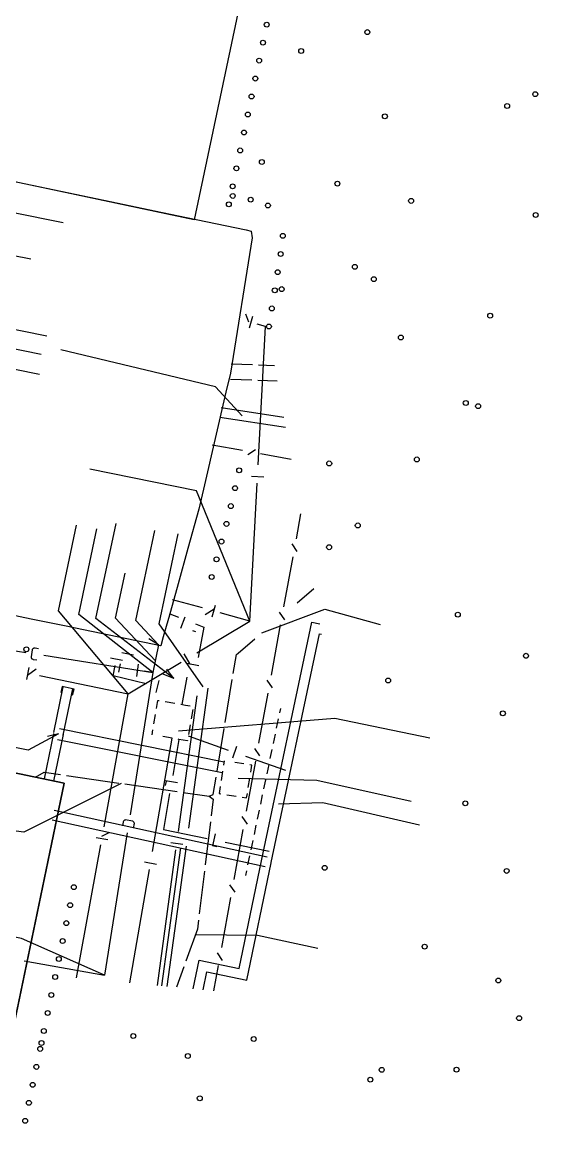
# Model space of a CAD drawing. Header units: metres. Extents: x 3206 to 3701, y 9896 to 11410.
# Drawn here: x 3363.7 to 3406.1, y 10537.5 to 10627.7 of the extents above; entities that cross this region are included whole.
import ezdxf

# ---------------------------------------------------------------- set-up
doc = ezdxf.new("R2010")
doc.units = ezdxf.units.M
for name, color, linetype in [('BUILDING', 7, 'Continuous'), ('CURB', 7, 'Continuous'), ('ELECTR_CABLE', 7, 'Continuous'), ('ELECTR_CABLE_COMM', 7, 'Continuous'), ('GROUND', 7, 'Continuous'), ('HEAT', 7, 'Continuous'), ('SEWER', 7, 'Continuous'), ('WATER_PIPELINE', 7, 'Continuous')]:
    doc.layers.add(name, color=color, linetype=linetype)

# ---------------------------------------------------------------- blocks, each defined once
blk = doc.blocks.new('МОЖЖЕВЕЛЬНИК_СКАЛЬНЫЙ')
blk.add_circle((0, 0), 0.2)
blk = doc.blocks.new('БЕРЕЗА_ПОЛЕЗНАЯ')
blk.add_circle((0, 0), 0.2)
blk = doc.blocks.new('ЧЕРЕМУХА_ШУБЕРТ')
blk.add_circle((0, 0), 0.2)
blk = doc.blocks.new('КЛЕН_САХАРИСТЫЙ')
blk.add_circle((0, 0), 0.2)

msp = doc.modelspace()

# ---------------------------------------------------------------- linework, layer by layer
at = {"layer": 'BUILDING'}
for points in [[(3357.975, 10615.755), (3370.065, 10672.991), (3389.92, 10668.797), (3377.83, 10611.561)], [(3338.741, 10524.025), (3348.228, 10569.493), (3367.193, 10565.536), (3357.707, 10520.068)]]:
    msp.add_lwpolyline(points, close=True, dxfattribs=at)
msp.add_lwpolyline([(3359.576, 10615.421), (3365.216, 10614.245), (3365.748, 10614.134), (3371.61, 10612.911), (3374.717, 10612.263), (3375.238, 10612.155), (3377.191, 10611.747), (3382.063, 10610.731), (3382.477, 10610.645), (3382.573, 10610.097), (3380.782, 10599.022), (3380.421, 10597.473), (3378.661, 10589.923), (3378.194, 10587.919), (3377.302, 10584.713), (3376.497, 10581.823), (3375.733, 10579.078), (3375.711, 10579), (3375.295, 10577.503), (3375.089, 10576.762), (3375.077, 10576.764), (3368.108, 10578.203), (3367.476, 10578.334), (3364.611, 10578.925), (3364.497, 10578.949), (3361.769, 10579.512)], dxfattribs=at)
at = {"layer": 'CURB'}
for points in [[(3384.875, 10571.65), (3384.796, 10571.274)], [(3384.693, 10570.785), (3384.535, 10570.033)], [(3384.433, 10569.544), (3384.275, 10568.792)], [(3384.172, 10568.303), (3384.014, 10567.551)], [(3383.912, 10567.062), (3383.754, 10566.311)], [(3383.651, 10565.821), (3383.494, 10565.07)], [(3383.391, 10564.58), (3383.233, 10563.829)], [(3383.13, 10563.34), (3382.973, 10562.588)], [(3382.87, 10562.099), (3382.712, 10561.347)], [(3382.61, 10560.858), (3382.452, 10560.106)], [(3382.349, 10559.617), (3382.191, 10558.865)], [(3382.089, 10558.376), (3382.01, 10558)]]:
    msp.add_lwpolyline(points, dxfattribs=at)
at = {"layer": 'ELECTR_CABLE'}
for points in [[(3348.209, 10615.759), (3358.808, 10612.997), (3367.089, 10611.33)], [(3344.065, 10597.253), (3357.532, 10603.755), (3365.771, 10602.097)], [(3347.224, 10597.392), (3357.366, 10602.19), (3365.299, 10600.593)], [(3343.792, 10595.029), (3356.933, 10600.624), (3365.171, 10598.966)], [(3380.831, 10599.806), (3382.58, 10599.739)], [(3383.08, 10599.72), (3384.399, 10599.67)], [(3380.784, 10598.556), (3382.532, 10598.49)], [(3383.032, 10598.471), (3384.62, 10598.41)], [(3386.243, 10580.281), (3387.593, 10581.432)], [(3383.365, 10577.828), (3388.492, 10579.767), (3393.02, 10578.514)], [(3381.018, 10574.5), (3381.276, 10576.048), (3381.423, 10576.173), (3382.782, 10577.331)], [(3380.352, 10570.507), (3380.936, 10574.007)], [(3379.687, 10566.514), (3380.27, 10570.014)], [(3364.848, 10566.03), (3365.543, 10566.448), (3366.879, 10566.252)], [(3367.374, 10566.18), (3371.651, 10565.554)], [(3379.056, 10564.47), (3379.369, 10564.609), (3379.604, 10566.021)], [(3371.856, 10565.524), (3363.877, 10561.552), (3359.224, 10562.15)], [(3372.146, 10565.482), (3376.423, 10564.855)], [(3376.917, 10564.783), (3379.056, 10564.47)], [(3379.056, 10564.47), (3379.37, 10564.226), (3379.206, 10562.867)], [(3379.146, 10562.371), (3378.721, 10558.864)], [(3378.661, 10558.367), (3378.237, 10554.86)], [(3378.177, 10554.364), (3378.088, 10553.626), (3377.136, 10551.004)], [(3377.931, 10553.193), (3383.01, 10553.139), (3387.942, 10552.071)], [(3376.965, 10550.534), (3376.362, 10548.873)]]:
    msp.add_lwpolyline(points, dxfattribs=at)
at = {"layer": 'ELECTR_CABLE_COMM'}
for points in [[(3379.288, 10593.184), (3381.776, 10592.731)], [(3382.206, 10592.384), (3382.823, 10592.81)], [(3383.252, 10592.463), (3385.741, 10592.01)], [(3386.521, 10587.556), (3386.147, 10585.51)], [(3385.799, 10585.081), (3386.225, 10584.464)], [(3385.877, 10584.035), (3385.129, 10579.943)], [(3384.781, 10579.514), (3385.207, 10578.897)], [(3384.859, 10578.468), (3384.111, 10574.377)], [(3383.763, 10573.947), (3384.189, 10573.33)], [(3383.841, 10572.901), (3383.093, 10568.81)], [(3382.745, 10568.38), (3383.171, 10567.764)], [(3382.823, 10567.334), (3382.075, 10563.243)], [(3381.727, 10562.814), (3382.153, 10562.197)], [(3381.806, 10561.768), (3381.058, 10557.676)], [(3380.71, 10557.247), (3381.136, 10556.63)], [(3380.788, 10556.201), (3380.04, 10552.11)], [(3379.692, 10551.68), (3380.118, 10551.064)], [(3379.77, 10550.634), (3379.396, 10548.588)]]:
    msp.add_lwpolyline(points, dxfattribs=at)
at = {"layer": 'GROUND'}
msp.add_lwpolyline([(3526.187, 10765.544), (3450.382, 10503.927), (3379.842, 10518.555), (3379.466, 10516.743), (3357.947, 10521.22), (3367.193, 10565.536), (3348.228, 10569.493), (3338.741, 10524.025), (3338.993, 10523.973), (3332.925, 10494.805), (3375.384, 10485.973), (3376.921, 10493.36), (3392.124, 10490.207), (3391.941, 10483.601), (3428.916, 10482.577), (3443.33, 10479.588), (3375.395, 10245.127)], dxfattribs=at)
at = {"layer": 'HEAT'}
for points in [[(3381.749, 10595.561), (3379.571, 10597.906), (3366.921, 10600.934)], [(3379.905, 10595.44), (3385.285, 10594.611)], [(3380.027, 10596.231), (3385.14, 10595.443)], [(3383.318, 10559.188), (3387.441, 10578.694), (3388.096, 10578.563)], [(3384.11, 10559.066), (3388.061, 10577.754), (3388.244, 10577.718)], [(3366.343, 10569.673), (3367.11, 10573.404)], [(3367.876, 10572.723), (3367.989, 10573.21), (3367.015, 10573.437), (3366.902, 10572.95)], [(3367.115, 10569.453), (3367.894, 10573.243)], [(3366.729, 10569.563), (3364.248, 10568.228), (3356.272, 10569.829)], [(3365.565, 10565.885), (3366.328, 10569.6)], [(3366.729, 10569.563), (3365.818, 10569.357)], [(3366.347, 10565.715), (3367.13, 10569.526)], [(3366.812, 10570.005), (3380.284, 10567.287)], [(3366.646, 10569.12), (3380.106, 10566.405)], [(3380.278, 10567.379), (3380.22, 10567.008)], [(3381.886, 10567.127), (3381.143, 10567.243)], [(3382.439, 10566.435), (3382.532, 10567.026), (3382.38, 10567.05)], [(3380.143, 10566.514), (3380.026, 10565.771)], [(3381.406, 10565.941), (3387.84, 10565.792), (3395.558, 10564.071)], [(3382.246, 10565.199), (3382.362, 10565.941)], [(3379.949, 10565.277), (3379.856, 10564.687), (3380.008, 10564.663)], [(3380.502, 10564.585), (3381.245, 10564.469)], [(3381.739, 10564.392), (3382.11, 10564.334), (3382.168, 10564.705)], [(3384.715, 10563.861), (3388.339, 10563.96), (3396.24, 10562.151)], [(3366.37, 10563.323), (3383.799, 10559.518)], [(3366.199, 10562.542), (3383.629, 10558.736)], [(3377.739, 10548.744), (3378.232, 10551.09), (3381.502, 10550.403), (3383.323, 10559.21)], [(3378.541, 10548.669), (3378.85, 10550.142), (3382.122, 10549.455), (3384.105, 10559.044)]]:
    msp.add_lwpolyline(points, dxfattribs=at)
at = {"layer": 'SEWER'}
for points in [[(3344.412, 10610.628), (3357.06, 10609.816), (3364.468, 10608.373)], [(3382.276, 10603.204), (3382.044, 10603.854)], [(3382.333, 10602.732), (3382.618, 10603.681)], [(3381.542, 10603.476), (3381.504, 10603.488)], [(3383.649, 10602.841), (3382.978, 10603.043)], [(3383.05, 10591.559), (3383.649, 10602.841)], [(3382.371, 10578.778), (3378.016, 10589.436), (3369.281, 10591.189)], [(3382.371, 10578.778), (3382.97, 10590.061)], [(3382.515, 10590.614), (3383.504, 10590.562)], [(3372.423, 10572.838), (3366.723, 10579.616), (3368.205, 10586.626)], [(3374.429, 10574.581), (3368.388, 10579.316), (3369.869, 10586.326)], [(3374.897, 10576.84), (3373.049, 10578.817), (3374.605, 10586.18)], [(3374.631, 10575.555), (3371.384, 10579.016), (3372.165, 10582.71)], [(3378.488, 10579.856), (3376.051, 10580.532)], [(3379.295, 10579.129), (3379.56, 10580.084)], [(3379.465, 10579.744), (3378.716, 10579.29)], [(3382.371, 10578.778), (3379.933, 10579.454)], [(3378.041, 10576.193), (3382.371, 10578.778)], [(3355.149, 10577.63), (3364.048, 10576.223)], [(3365.097, 10576.524), (3364.823, 10576.567), (3364.784, 10576.571), (3364.754, 10576.569), (3364.711, 10576.564), (3364.672, 10576.551), (3364.642, 10576.535), (3364.612, 10576.51), (3364.587, 10576.481), (3364.576, 10576.455), (3364.567, 10576.429), (3364.475, 10575.851), (3364.476, 10575.825), (3364.48, 10575.804), (3364.489, 10575.777), (3364.502, 10575.756), (3364.521, 10575.73), (3364.543, 10575.706), (3364.573, 10575.687), (3364.615, 10575.664), (3364.651, 10575.654), (3364.957, 10575.605)], [(3374.897, 10576.84), (3374.1, 10577.327)], [(3374.897, 10576.84), (3374.429, 10574.581)], [(3365.53, 10575.988), (3374.429, 10574.581)], [(3376.959, 10576.11), (3377.466, 10575.26)], [(3364.303, 10574.994), (3364.104, 10574.024)], [(3364.175, 10574.37), (3364.891, 10574.874)], [(3372.423, 10572.838), (3376.753, 10575.423)], [(3365.158, 10574.325), (3372.423, 10572.838)], [(3374.429, 10574.581), (3372.579, 10562.961)], [(3370.444, 10561.977), (3372.423, 10572.838)], [(3372.879, 10561.911), (3372.922, 10562.185), (3372.926, 10562.224), (3372.924, 10562.255), (3372.919, 10562.297), (3372.907, 10562.336), (3372.891, 10562.367), (3372.865, 10562.396), (3372.837, 10562.422), (3372.811, 10562.433), (3372.784, 10562.442), (3372.207, 10562.534), (3372.181, 10562.533), (3372.159, 10562.53), (3372.132, 10562.52), (3372.112, 10562.507), (3372.085, 10562.488), (3372.061, 10562.466), (3372.042, 10562.437), (3372.019, 10562.394), (3372.009, 10562.358), (3371.96, 10562.052)], [(3370.256, 10561.217), (3370.876, 10561.521)], [(3372.343, 10561.479), (3370.493, 10549.859)], [(3368.196, 10549.641), (3370.175, 10560.501)], [(3369.794, 10561.108), (3370.768, 10560.931)], [(3370.493, 10549.859), (3363.689, 10552.852), (3356.657, 10554.263)], [(3363.92, 10551.039), (3370.493, 10549.859)]]:
    msp.add_lwpolyline(points, dxfattribs=at)
at = {"layer": 'WATER_PIPELINE'}
for points in [[(3376.147, 10574.101), (3369.786, 10578.983), (3371.427, 10586.747)], [(3378.566, 10573.424), (3374.946, 10578.55), (3376.5, 10585.898)], [(3375.836, 10579.375), (3376.523, 10579.108)], [(3377.065, 10579.108), (3376.704, 10578.179)], [(3377.921, 10578.564), (3378.607, 10578.297)], [(3378.607, 10578.297), (3378.139, 10575.817)], [(3377.669, 10578.018), (3377.925, 10577.918)], [(3370.984, 10575.792), (3371.962, 10575.592)], [(3371.89, 10576.228), (3372.868, 10576.028)], [(3371.19, 10574.318), (3371.363, 10575.162)], [(3371.659, 10574.615), (3371.8, 10575.301)], [(3373.129, 10574.265), (3373.271, 10575.253)], [(3374.429, 10574.581), (3373.736, 10574.681)], [(3376.147, 10574.101), (3375.585, 10574.847)], [(3378.21, 10575.125), (3377.23, 10575.31)], [(3373.894, 10573.669), (3371.19, 10574.318)], [(3374.71, 10572.962), (3374.943, 10573.932)], [(3376.147, 10574.101), (3375.281, 10574.45)], [(3377.225, 10574.209), (3376.803, 10571.974)], [(3377.384, 10561.873), (3378.957, 10573.315)], [(3374.739, 10571.645), (3374.852, 10572.304), (3374.966, 10572.284)], [(3375.459, 10572.2), (3376.232, 10572.067)], [(3376.534, 10561.588), (3378.057, 10572.67)], [(3376.725, 10571.983), (3377.098, 10571.919), (3377.498, 10571.85)], [(3374.522, 10570.379), (3374.655, 10571.152)], [(3377.702, 10571.562), (3377.57, 10570.789)], [(3376.542, 10569.814), (3389.329, 10570.855), (3397.105, 10569.235)], [(3377.485, 10570.296), (3377.353, 10569.523)], [(3374.371, 10569.5), (3374.438, 10569.886)], [(3376.024, 10569.217), (3375.251, 10569.349)], [(3377.332, 10569.401), (3380.602, 10568.246)], [(3374.418, 10559.963), (3376.029, 10569.216)], [(3376.574, 10569.122), (3376.067, 10566.174)], [(3377.268, 10569.03), (3377.264, 10569.004), (3376.574, 10569.122), (3376.517, 10569.132)], [(3381.278, 10568.535), (3380.946, 10567.594)], [(3382.016, 10567.747), (3385.286, 10566.593)], [(3375.514, 10565.719), (3375.453, 10565.362)], [(3376.465, 10565.556), (3375.482, 10565.725)], [(3375.812, 10564.696), (3375.305, 10561.747)], [(3375.305, 10561.747), (3378.892, 10561.018)], [(3379.522, 10561.397), (3379.324, 10560.42)], [(3375.18, 10548.985), (3376.717, 10560.262)], [(3375.606, 10548.944), (3377.179, 10560.387)], [(3375.911, 10560.706), (3376.899, 10560.57)], [(3379.33, 10560.452), (3379.685, 10560.38)], [(3380.362, 10560.719), (3383.95, 10559.99)], [(3374.807, 10549.02), (3376.33, 10560.102)], [(3372.55, 10549.232), (3374.161, 10558.485)], [(3373.764, 10559.104), (3374.746, 10558.933)]]:
    msp.add_lwpolyline(points, dxfattribs=at)

# ---------------------------------------------------------------- block references
at = {"layer": 'BUSH'}
for p in [(3383.753, 10627.503), (3383.443, 10626.036), (3386.569, 10625.349), (3383.133, 10624.568), (3382.823, 10623.101), (3382.513, 10621.633), (3405.718, 10621.83), (3382.203, 10620.165), (3393.418, 10620.016), (3381.893, 10618.698), (3381.583, 10617.23), (3383.356, 10616.28), (3381.273, 10615.762), (3380.963, 10614.295), (3389.533, 10614.516), (3380.973, 10613.513), (3380.653, 10612.827), (3382.441, 10613.206), (3383.851, 10612.731), (3395.562, 10613.107), (3405.749, 10611.958), (3385.068, 10610.252), (3384.89, 10608.766), (3384.651, 10607.285), (3390.963, 10607.721), (3384.411, 10605.804), (3384.975, 10605.901), (3384.172, 10604.324), (3402.029, 10603.727), (3383.932, 10602.843), (3394.724, 10601.947), (3400.033, 10596.599), (3388.866, 10591.662), (3396.029, 10591.988), (3381.502, 10591.098), (3381.162, 10589.637), (3380.821, 10588.176), (3380.456, 10586.722), (3380.054, 10585.277), (3388.854, 10584.816), (3379.651, 10583.832), (3379.249, 10582.387), (3399.385, 10579.311), (3364.094, 10576.479), (3393.688, 10573.93), (3403.07, 10571.247), (3399.996, 10563.896), (3388.492, 10558.63), (3403.375, 10558.373), (3367.976, 10557.049), (3367.67, 10555.58), (3367.363, 10554.112), (3367.057, 10552.644), (3396.671, 10552.191), (3366.75, 10551.175), (3366.444, 10549.707), (3366.138, 10548.238), (3365.831, 10546.77), (3404.394, 10546.346), (3365.525, 10545.302), (3372.837, 10544.886), (3365.219, 10543.833), (3365.33, 10544.312), (3382.69, 10544.643), (3364.912, 10542.365), (3393.158, 10542.128), (3399.28, 10542.139), (3364.606, 10540.897), (3364.3, 10539.428), (3378.275, 10539.801), (3363.993, 10537.96)]:
    msp.add_blockref('МОЖЖЕВЕЛЬНИК_СКАЛЬНЫЙ', p, dxfattribs=at)
at = {"layer": 'TREE'}
for name, p in [('ЧЕРЕМУХА_ШУБЕРТ', (3391.985, 10626.895)), ('БЕРЕЗА_ПОЛЕЗНАЯ', (3403.423, 10620.864)), ('ЧЕРЕМУХА_ШУБЕРТ', (3392.515, 10606.71)), ('ЧЕРЕМУХА_ШУБЕРТ', (3401.042, 10596.341)), ('КЛЕН_САХАРИСТЫЙ', (3391.2, 10586.596)), ('ЧЕРЕМУХА_ШУБЕРТ', (3404.96, 10575.95)), ('БЕРЕЗА_ПОЛЕЗНАЯ', (3402.694, 10549.425)), ('КЛЕН_САХАРИСТЫЙ', (3377.302, 10543.25)), ('КЛЕН_САХАРИСТЫЙ', (3392.225, 10541.32))]:
    msp.add_blockref(name, p, dxfattribs=at)

doc.saveas('drawing.dxf')
